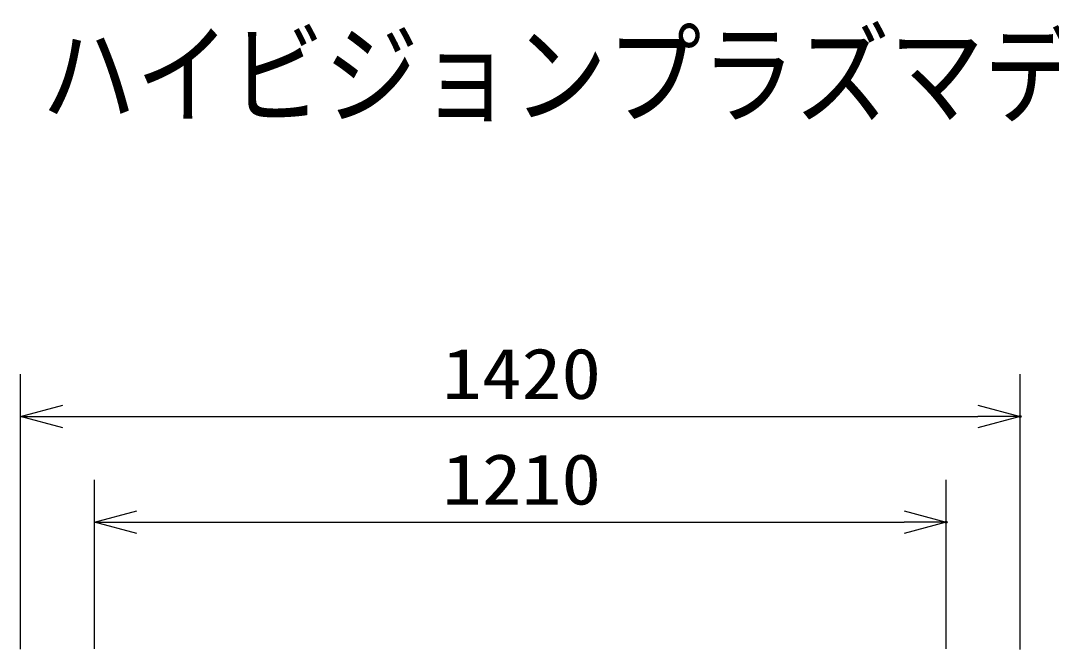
# Model space of a CAD drawing. Units: millimetres, scale not verified. Extents: x -63 to 63, y -57 to 57.
# Drawn here: x -36.5 to 12.31, y 27.62 to 57.39 of the extents above; entities that cross this region are included whole.
import ezdxf
from ezdxf.enums import TextEntityAlignment as Align

# ---------------------------------------------------------------- set-up
doc = ezdxf.new("R2010")
doc.units = ezdxf.units.MM
doc.header["$LTSCALE"] = 0.190236
doc.header["$PDMODE"] = 32
doc.header["$PDSIZE"] = 0.0951
doc.layers.add('0-1_GAIKEI', color=1, linetype='Continuous')
doc.layers.add('0-2_MOJI1', color=2, linetype='Continuous')
doc.styles.add('ＭＳ ゴシック', font='')
doc.styles.get('ＭＳ ゴシック').set_extended_font_data('MS Gothic')

# ---------------------------------------------------------------- blocks, each defined once
blk = doc.blocks.new('_OPEN30')
at = {"layer": '0-2_MOJI1', "color": 7}
blk.add_line((0, 0), (-1, 0), dxfattribs=at)
blk.add_lwpolyline([(-1, 0.26795), (0, 0), (-1, -0.26795)], dxfattribs=at)

msp = doc.modelspace()

# ---------------------------------------------------------------- linework, layer by layer
at = {"layer": '0-1_GAIKEI', "color": 3}
for p, q in [((-36.5024, 27.6319), (-36.5024, 40.6429)), ((10.8326, 27.6192), (10.8326, 40.6429)), ((-34.5024, 38.6429), (8.8326, 38.6429)), ((-33.0016, 27.6429), (-33.0016, 35.6429)), ((7.3318, 27.6429), (7.3318, 35.6429)), ((-31.0016, 33.6429), (5.3318, 33.6429))]:
    msp.add_line(p, q, dxfattribs=at)
at = {"layer": '0-2_MOJI1', "color": 7}
for p in [(10.8326, 38.6429), (7.3318, 33.6429)]:
    msp.add_point(p, dxfattribs=at)

# ---------------------------------------------------------------- block references
at = {"layer": '0-1_GAIKEI', "xscale": 2, "yscale": 2, "rotation": 180}
for p in [(-36.5024, 38.6429), (-33.0016, 33.6429)]:
    msp.add_blockref('_OPEN30', p, dxfattribs=at)
at = {"layer": '0-1_GAIKEI', "xscale": 2, "yscale": 2}
for p in [(10.8326, 38.6429), (7.3318, 33.6429)]:
    msp.add_blockref('_OPEN30', p, dxfattribs=at)

# ---------------------------------------------------------------- texts
at = {"layer": '0-1_GAIKEI', "color": 3, "style": 'ＭＳ ゴシック', "width": 1.15}
for s, p in [('1420', (-16.5422, 38.7525)), ('1210', (-16.5422, 33.7525))]:
    msp.add_text(s, height=2.406, dxfattribs=at).set_placement(p, align=Align.BOTTOM_LEFT)
at = {"layer": '0-2_MOJI1', "style": 'ＭＳ ゴシック', "width": 0.85}
msp.add_text('ハイビジョンプラズマディスプレイスピーカ付', height=3.848, dxfattribs=at).set_placement((-35.5001, 51.7599), align=Align.BOTTOM_LEFT)

doc.saveas('drawing.dxf')
